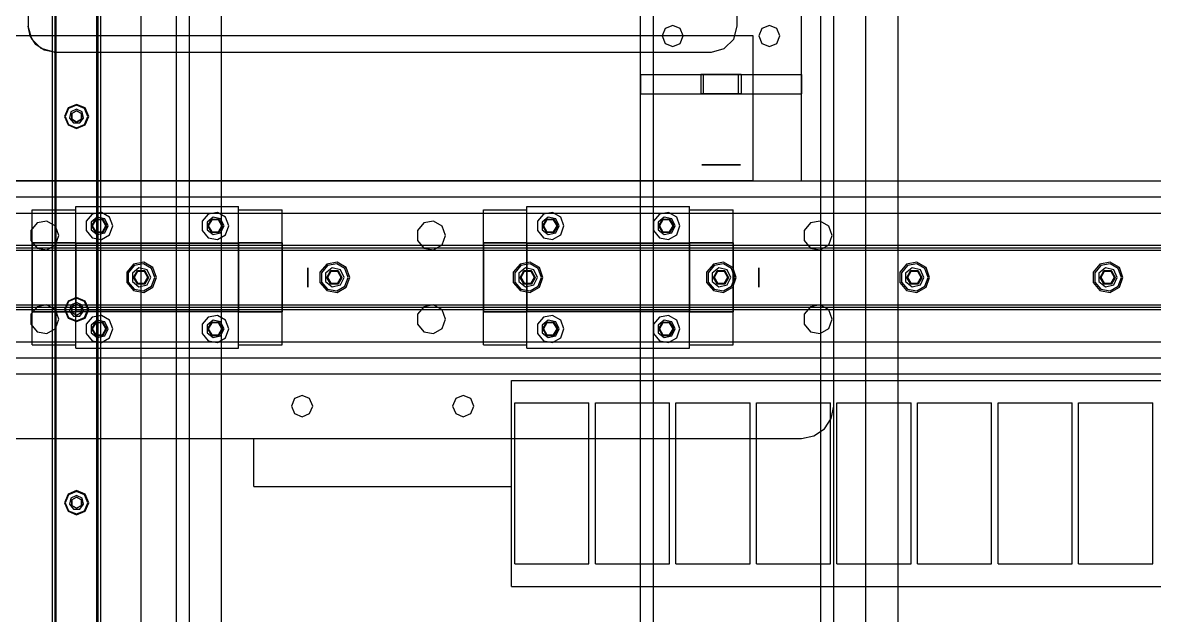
# Model space of a CAD drawing. Header units: millimetres. Extents: x -201 to 3037, y -406 to 3230.
# Drawn here: x 178.2 to 529.5, y 2345 to 2529.2 of the extents above; entities that cross this region are included whole.
import ezdxf

# ---------------------------------------------------------------- set-up
doc = ezdxf.new("R2010")
doc.units = ezdxf.units.MM
doc.layers.add('HIDDEN', color=8, linetype='Continuous')
doc.layers.add('VISIBLE', color=7, linetype='Continuous')

msp = doc.modelspace()

# ---------------------------------------------------------------- linework, layer by layer
at = {"layer": 'HIDDEN'}
for points in [[(226, 2060), (226, 2890)], [(226, 2060), (226, 2890)], [(230, 2060), (230, 2890)], [(230, 2060), (230, 2890)], [(370, 2060), (370, 2890)], [(370, 2060), (370, 2890)], [(374, 2060), (374, 2890)], [(374, 2060), (374, 2890)], [(426, 2060), (426, 2890)], [(426, 2060), (426, 2890)], [(430, 2060), (430, 2890)], [(430, 2060), (430, 2890)], [(430, 2410), (430, 2775)], [(230, 2520), (230, 2710)], [(230, 2110), (230, 2710)], [(450, 2110), (450, 2710)], [(240, 2520), (240, 2700)], [(240, 2120), (240, 2700)], [(440, 2120), (440, 2700)], [(180, 2672), (180, 2528)], [(180, 2672), (180, 2528)], [(400, 2528), (400, 2672)], [(400, 2528), (400, 2672)], [(187.5, 2180), (187.5, 2640)], [(187.5, 2180), (187.5, 2640)], [(187.5, 2180), (187.5, 2640)], [(187.5, 2520.02), (187.5, 2640)], [(188.3, 2520), (188.3, 2640)], [(188.7, 2180), (188.7, 2640)], [(201.3, 2180), (201.3, 2640)], [(201.7, 2520), (201.7, 2640)], [(202.5, 2180), (202.5, 2640)], [(202.5, 2180), (202.5, 2640)], [(202.5, 2520), (202.5, 2640)], [(202.5, 2180), (202.5, 2640)], [(215, 2520), (215, 2640)], [(215, 2180), (215, 2640)], [(370, 2525), (370, 2540)], [(370, 2480), (370, 2540)], [(420, 2480), (420, 2540)], [(420, 2480), (420, 2540)], [(188, 2520), (184, 2521.07), (181.07, 2524), (180, 2528)], [(180.58, 2525), (180, 2528)], [(383.3, 2525), (382.33, 2527.33), (380, 2528.3), (377.67, 2527.33), (376.7, 2525)], [(383.3, 2525), (382.33, 2527.33), (380, 2528.3), (377.67, 2527.33), (376.7, 2525), (377.67, 2522.67), (380, 2521.7), (382.33, 2522.67), (383.3, 2525)], [(392, 2520), (396, 2521.07), (398.93, 2524), (400, 2528)], [(392, 2520), (396, 2521.07), (398.93, 2524), (400, 2528)], [(413.3, 2525), (412.33, 2527.33), (410, 2528.3), (407.67, 2527.33), (406.7, 2525), (407.67, 2522.67), (410, 2521.7), (412.33, 2522.67), (413.3, 2525)], [(413.3, 2525), (412.33, 2527.33), (410, 2528.3), (407.67, 2527.33), (406.7, 2525), (407.67, 2522.67), (410, 2521.7), (412.33, 2522.67), (413.3, 2525)], [(405, 2525), (175, 2525)], [(405, 2480), (405, 2525)], [(188, 2520), (392, 2520)], [(370, 2520), (392, 2520)], [(370, 2513), (370, 2507)], [(370, 2513), (370, 2507)], [(370, 2513), (389.52, 2513)], [(370, 2513), (420, 2513)], [(388.75, 2513), (388.91, 2513), (389.37, 2513), (390.11, 2513), (391.1, 2513), (392.29, 2513), (393.61, 2513), (395, 2513), (396.39, 2513), (397.71, 2513), (398.9, 2513), (399.89, 2513), (400.63, 2513), (401.09, 2513), (401.25, 2513)], [(389.52, 2513), (389.41, 2513), (389.32, 2513), (389.23, 2513), (389.15, 2513), (389.07, 2513), (389, 2513), (388.94, 2513), (388.89, 2513), (388.85, 2513), (388.81, 2513), (388.79, 2513), (388.77, 2513), (388.75, 2513), (388.75, 2513)], [(401.25, 2513), (401.09, 2513), (400.63, 2513), (399.89, 2513), (398.9, 2513), (397.71, 2513), (396.39, 2513), (395, 2513), (393.61, 2513), (392.29, 2513), (391.1, 2513), (390.11, 2513), (389.37, 2513), (388.91, 2513), (388.75, 2513)], [(388.75, 2513), (388.91, 2513), (389.37, 2513), (390.11, 2513), (391.1, 2513), (392.29, 2513), (393.61, 2513), (395, 2513), (396.39, 2513), (397.71, 2513), (398.9, 2513), (399.89, 2513), (400.63, 2513), (401.09, 2513), (401.25, 2513)], [(401.25, 2513), (401.09, 2513), (400.63, 2513), (399.89, 2513), (398.9, 2513), (397.71, 2513), (396.39, 2513), (395, 2513), (393.61, 2513), (392.29, 2513), (391.1, 2513), (390.11, 2513), (389.37, 2513), (388.91, 2513), (388.75, 2513)], [(388.75, 2513), (388.91, 2513), (389.37, 2513), (390.11, 2513), (391.1, 2513), (392.29, 2513), (393.61, 2513), (395, 2513), (396.39, 2513), (397.71, 2513), (398.9, 2513), (399.89, 2513), (400.63, 2513), (401.09, 2513), (401.25, 2513)], [(388.75, 2513), (388.75, 2507)], [(388.75, 2513), (388.75, 2507)], [(388.75, 2513), (388.75, 2507)], [(388.75, 2513), (388.75, 2507)], [(388.75, 2513), (388.75, 2507)], [(388.75, 2513), (388.75, 2507)], [(389.52, 2507), (389.52, 2513)], [(400.48, 2513), (420, 2513)], [(401.25, 2513), (401.25, 2513), (401.23, 2513), (401.21, 2513), (401.19, 2513), (401.15, 2513), (401.11, 2513), (401.06, 2513), (401, 2513), (400.93, 2513), (400.85, 2513), (400.77, 2513), (400.68, 2513), (400.59, 2513), (400.48, 2513)], [(400.48, 2507), (400.48, 2513)], [(401.25, 2513), (401.25, 2507)], [(401.25, 2513), (401.25, 2507)], [(401.25, 2513), (401.25, 2507)], [(401.25, 2513), (401.25, 2507)], [(401.25, 2513), (401.25, 2507)], [(401.25, 2513), (401.25, 2507)], [(420, 2513), (420, 2507)], [(420, 2513), (420, 2507)], [(370, 2507), (389.52, 2507)], [(370, 2507), (420, 2507)], [(388.75, 2507), (388.91, 2507), (389.37, 2507), (390.11, 2507), (391.1, 2507), (392.29, 2507), (393.61, 2507), (395, 2507), (396.39, 2507), (397.71, 2507), (398.9, 2507), (399.89, 2507), (400.63, 2507), (401.09, 2507), (401.25, 2507)], [(389.52, 2507), (389.41, 2507), (389.32, 2507), (389.23, 2507), (389.15, 2507), (389.07, 2507), (389, 2507), (388.94, 2507), (388.89, 2507), (388.85, 2507), (388.81, 2507), (388.79, 2507), (388.77, 2507), (388.75, 2507), (388.75, 2507)], [(401.25, 2507), (401.09, 2507), (400.63, 2507), (399.89, 2507), (398.9, 2507), (397.71, 2507), (396.39, 2507), (395, 2507), (393.61, 2507), (392.29, 2507), (391.1, 2507), (390.11, 2507), (389.37, 2507), (388.91, 2507), (388.75, 2507)], [(388.75, 2507), (388.91, 2507), (389.37, 2507), (390.11, 2507), (391.1, 2507), (392.29, 2507), (393.61, 2507), (395, 2507), (396.39, 2507), (397.71, 2507), (398.9, 2507), (399.89, 2507), (400.63, 2507), (401.09, 2507), (401.25, 2507)], [(401.25, 2507), (401.09, 2507), (400.63, 2507), (399.89, 2507), (398.9, 2507), (397.71, 2507), (396.39, 2507), (395, 2507), (393.61, 2507), (392.29, 2507), (391.1, 2507), (390.11, 2507), (389.37, 2507), (388.91, 2507), (388.75, 2507)], [(388.75, 2507), (388.91, 2507), (389.37, 2507), (390.11, 2507), (391.1, 2507), (392.29, 2507), (393.61, 2507), (395, 2507), (396.39, 2507), (397.71, 2507), (398.9, 2507), (399.89, 2507), (400.63, 2507), (401.09, 2507), (401.25, 2507)], [(400.48, 2507), (420, 2507)], [(401.25, 2507), (401.25, 2507), (401.23, 2507), (401.21, 2507), (401.19, 2507), (401.15, 2507), (401.11, 2507), (401.06, 2507), (401, 2507), (400.93, 2507), (400.85, 2507), (400.77, 2507), (400.68, 2507), (400.59, 2507), (400.48, 2507)], [(195, 2503.75), (192.35, 2502.65), (191.25, 2500), (192.35, 2497.35), (195, 2496.25), (197.65, 2497.35), (198.75, 2500), (197.65, 2502.65), (195, 2503.75)], [(195, 2503.5), (192.53, 2502.47), (191.5, 2500), (192.53, 2497.53), (195, 2496.5), (197.47, 2497.53), (198.5, 2500), (197.47, 2502.47), (195, 2503.5)], [(195, 2502.25), (193.24, 2501.4), (192.81, 2499.5), (194.02, 2497.97), (195.98, 2497.97), (197.19, 2499.5), (196.76, 2501.4), (195, 2502.25)], [(195, 2502.25), (193.24, 2501.4), (192.81, 2499.5), (194.02, 2497.97), (195.98, 2497.97), (197.19, 2499.5), (196.76, 2501.4), (195, 2502.25)], [(195, 2501.73), (193.5, 2500.87)], [(196.5, 2500.87), (195, 2501.73)], [(193.5, 2500.87), (193.5, 2499.13)], [(193.5, 2499.13), (195, 2498.27)], [(195, 2498.27), (196.5, 2499.13)], [(196.5, 2499.13), (196.5, 2500.87)], [(401, 2485), (400.85, 2485), (400.41, 2485), (399.69, 2485), (398.74, 2485), (397.6, 2485), (396.34, 2485), (395, 2485), (393.66, 2485), (392.4, 2485), (391.26, 2485), (390.31, 2485), (389.59, 2485), (389.15, 2485), (389, 2485)], [(389, 2485), (389.04, 2485), (389.15, 2485), (389.34, 2485), (389.59, 2485), (389.92, 2485), (390.31, 2485), (390.76, 2485), (391.26, 2485), (391.81, 2485), (392.4, 2485), (393.02, 2485), (393.66, 2485), (394.33, 2485), (395, 2485)], [(401, 2485), (400.85, 2485), (400.41, 2485), (399.69, 2485), (398.74, 2485), (397.6, 2485), (396.34, 2485), (395, 2485), (393.66, 2485), (392.4, 2485), (391.26, 2485), (390.31, 2485), (389.59, 2485), (389.15, 2485), (389, 2485)], [(389, 2485), (389.04, 2485), (389.15, 2485), (389.34, 2485), (389.59, 2485), (389.92, 2485), (390.31, 2485), (390.76, 2485), (391.26, 2485), (391.81, 2485), (392.4, 2485), (393.02, 2485), (393.66, 2485), (394.33, 2485), (395, 2485)], [(401, 2485), (400.85, 2485), (400.41, 2485), (399.69, 2485), (398.74, 2485), (397.6, 2485), (396.34, 2485), (395, 2485), (393.66, 2485), (392.4, 2485), (391.26, 2485), (390.31, 2485), (389.59, 2485), (389.15, 2485), (389, 2485)], [(389, 2485), (389.04, 2485), (389.15, 2485), (389.34, 2485), (389.59, 2485), (389.92, 2485), (390.31, 2485), (390.76, 2485), (391.26, 2485), (391.81, 2485), (392.4, 2485), (393.02, 2485), (393.66, 2485), (394.33, 2485), (395, 2485)], [(395, 2485), (395.67, 2485), (396.34, 2485), (396.98, 2485), (397.6, 2485), (398.19, 2485), (398.74, 2485), (399.24, 2485), (399.69, 2485), (400.08, 2485), (400.41, 2485), (400.66, 2485), (400.85, 2485), (400.96, 2485), (401, 2485)], [(395, 2485), (395.67, 2485), (396.34, 2485), (396.98, 2485), (397.6, 2485), (398.19, 2485), (398.74, 2485), (399.24, 2485), (399.69, 2485), (400.08, 2485), (400.41, 2485), (400.66, 2485), (400.85, 2485), (400.96, 2485), (401, 2485)], [(395, 2485), (395.67, 2485), (396.34, 2485), (396.98, 2485), (397.6, 2485), (398.19, 2485), (398.74, 2485), (399.24, 2485), (399.69, 2485), (400.08, 2485), (400.41, 2485), (400.66, 2485), (400.85, 2485), (400.96, 2485), (401, 2485)], [(10, 2480), (1230, 2480)], [(405, 2480), (175, 2480)], [(187.5, 2400), (187.5, 2480)], [(188.3, 2400), (188.3, 2480)], [(201.7, 2400), (201.7, 2480)], [(202.5, 2400), (202.5, 2480)], [(215, 2400), (215, 2480)], [(230, 2400), (230, 2480)], [(240, 2400), (240, 2480)], [(370, 2480), (430, 2480)], [(370, 2480), (420, 2480)], [(405, 2480), (420, 2480)], [(440, 2420), (440, 2480)], [(450, 2420), (450, 2480)], [(10, 2475), (1230, 2475)], [(10, 2475), (1230, 2475)], [(135, 2470), (1195, 2470)], [(150, 2470), (430, 2470)], [(181.25, 2429), (181.25, 2471)], [(181.25, 2460.7), (181.25, 2471)], [(181.25, 2471), (194.75, 2471)], [(181.25, 2471), (194.75, 2471)], [(194.75, 2428), (194.75, 2472)], [(194.75, 2460.6), (194.75, 2472)], [(194.75, 2472), (245.25, 2472)], [(194.75, 2472), (245.25, 2472)], [(194.75, 2429), (194.75, 2471)], [(194.75, 2460.7), (194.75, 2471)], [(206.25, 2466), (205.26, 2468.73), (202.74, 2470.19), (199.88, 2469.68), (198.01, 2467.45), (198.01, 2464.55), (199.88, 2462.32), (202.74, 2461.81), (205.26, 2463.27), (206.25, 2466)], [(242.25, 2466), (241.26, 2468.73), (238.74, 2470.19), (235.88, 2469.68), (234.01, 2467.45), (234.01, 2464.55), (235.88, 2462.32), (238.74, 2461.81), (241.26, 2463.27), (242.25, 2466)], [(245.25, 2428), (245.25, 2472)], [(245.25, 2460.6), (245.25, 2472)], [(245.25, 2429), (245.25, 2471)], [(245.25, 2460.7), (245.25, 2471)], [(245.25, 2471), (258.75, 2471)], [(245.25, 2471), (258.75, 2471)], [(258.75, 2429), (258.75, 2471)], [(258.75, 2460.7), (258.75, 2471)], [(321.25, 2429), (321.25, 2471)], [(321.25, 2460.7), (321.25, 2471)], [(321.25, 2471), (334.75, 2471)], [(321.25, 2471), (334.75, 2471)], [(334.75, 2428), (334.75, 2472)], [(334.75, 2460.6), (334.75, 2472)], [(334.75, 2472), (385.25, 2472)], [(334.75, 2472), (385.25, 2472)], [(334.75, 2429), (334.75, 2471)], [(334.75, 2460.7), (334.75, 2471)], [(346.25, 2466), (345.26, 2468.73), (342.74, 2470.19), (339.88, 2469.68), (338.01, 2467.45), (338.01, 2464.55), (339.88, 2462.32), (342.74, 2461.81), (345.26, 2463.27), (346.25, 2466)], [(382.25, 2466), (381.26, 2468.73), (378.74, 2470.19), (375.88, 2469.68), (374.01, 2467.45), (374.01, 2464.55), (375.88, 2462.32), (378.74, 2461.81), (381.26, 2463.27), (382.25, 2466)], [(385.25, 2428), (385.25, 2472)], [(385.25, 2460.6), (385.25, 2472)], [(385.25, 2429), (385.25, 2471)], [(385.25, 2460.7), (385.25, 2471)], [(385.25, 2471), (398.75, 2471)], [(385.25, 2471), (398.75, 2471)], [(398.75, 2429), (398.75, 2471)], [(398.75, 2460.7), (398.75, 2471)], [(189.5, 2463), (188.45, 2465.89), (185.78, 2467.43), (182.75, 2466.9), (180.77, 2464.54), (180.77, 2461.46), (182.75, 2459.1), (185.78, 2458.57), (188.45, 2460.11), (189.5, 2463)], [(189.5, 2463), (188.45, 2465.89), (185.78, 2467.43), (182.75, 2466.9), (180.77, 2464.54), (180.77, 2461.46), (182.75, 2459.1), (185.78, 2458.57), (188.45, 2460.11), (189.5, 2463)], [(204.75, 2466), (203.71, 2468.15), (201.39, 2468.68), (199.52, 2467.19), (199.52, 2464.81), (201.39, 2463.32), (203.71, 2463.85), (204.75, 2466)], [(204.75, 2466), (203.71, 2468.15), (201.39, 2468.68), (199.52, 2467.19), (199.52, 2464.81), (201.39, 2463.32), (203.71, 2463.85), (204.75, 2466)], [(200.85, 2468), (199.69, 2466)], [(199.69, 2466), (200.85, 2464)], [(204.12, 2466), (203.06, 2467.84), (200.94, 2467.84), (199.88, 2466), (200.94, 2464.16), (203.06, 2464.16), (204.12, 2466)], [(204.12, 2466), (203.06, 2467.84), (200.94, 2467.84), (199.88, 2466), (200.94, 2464.16), (203.06, 2464.16), (204.12, 2466)], [(203.15, 2468), (200.85, 2468)], [(204.31, 2466), (203.15, 2468)], [(203.15, 2464), (204.31, 2466)], [(240.75, 2466), (239.71, 2468.15), (237.39, 2468.68), (235.52, 2467.19), (235.52, 2464.81), (237.39, 2463.32), (239.71, 2463.85), (240.75, 2466)], [(240.75, 2466), (239.71, 2468.15), (237.39, 2468.68), (235.52, 2467.19), (235.52, 2464.81), (237.39, 2463.32), (239.71, 2463.85), (240.75, 2466)], [(236.85, 2468), (235.69, 2466)], [(235.69, 2466), (236.85, 2464)], [(240.12, 2466), (239.06, 2467.84), (236.94, 2467.84), (235.88, 2466), (236.94, 2464.16), (239.06, 2464.16), (240.12, 2466)], [(240.12, 2466), (239.06, 2467.84), (236.94, 2467.84), (235.88, 2466), (236.94, 2464.16), (239.06, 2464.16), (240.12, 2466)], [(239.15, 2468), (236.85, 2468)], [(240.31, 2466), (239.15, 2468)], [(239.15, 2464), (240.31, 2466)], [(309.5, 2463), (308.45, 2465.89), (305.78, 2467.43), (302.75, 2466.9), (300.77, 2464.54), (300.77, 2461.46), (302.75, 2459.1), (305.78, 2458.57), (308.45, 2460.11), (309.5, 2463)], [(309.5, 2463), (308.45, 2465.89), (305.78, 2467.43), (302.75, 2466.9), (300.77, 2464.54), (300.77, 2461.46), (302.75, 2459.1), (305.78, 2458.57), (308.45, 2460.11), (309.5, 2463)], [(344.75, 2466), (343.71, 2468.15), (341.39, 2468.68), (339.52, 2467.19), (339.52, 2464.81), (341.39, 2463.32), (343.71, 2463.85), (344.75, 2466)], [(344.75, 2466), (343.71, 2468.15), (341.39, 2468.68), (339.52, 2467.19), (339.52, 2464.81), (341.39, 2463.32), (343.71, 2463.85), (344.75, 2466)], [(340.85, 2468), (339.69, 2466)], [(339.69, 2466), (340.85, 2464)], [(344.12, 2466), (343.06, 2467.84), (340.94, 2467.84), (339.88, 2466), (340.94, 2464.16), (343.06, 2464.16), (344.12, 2466)], [(344.12, 2466), (343.06, 2467.84), (340.94, 2467.84), (339.88, 2466), (340.94, 2464.16), (343.06, 2464.16), (344.12, 2466)], [(343.15, 2468), (340.85, 2468)], [(344.31, 2466), (343.15, 2468)], [(343.15, 2464), (344.31, 2466)], [(380.75, 2466), (379.71, 2468.15), (377.39, 2468.68), (375.52, 2467.19), (375.52, 2464.81), (377.39, 2463.32), (379.71, 2463.85), (380.75, 2466)], [(380.75, 2466), (379.71, 2468.15), (377.39, 2468.68), (375.52, 2467.19), (375.52, 2464.81), (377.39, 2463.32), (379.71, 2463.85), (380.75, 2466)], [(376.85, 2468), (375.69, 2466)], [(375.69, 2466), (376.85, 2464)], [(380.12, 2466), (379.06, 2467.84), (376.94, 2467.84), (375.88, 2466), (376.94, 2464.16), (379.06, 2464.16), (380.12, 2466)], [(380.12, 2466), (379.06, 2467.84), (376.94, 2467.84), (375.88, 2466), (376.94, 2464.16), (379.06, 2464.16), (380.12, 2466)], [(379.15, 2468), (376.85, 2468)], [(380.31, 2466), (379.15, 2468)], [(379.15, 2464), (380.31, 2466)], [(429.5, 2463), (428.45, 2465.89), (425.78, 2467.43), (422.75, 2466.9), (420.77, 2464.54), (420.77, 2461.46), (422.75, 2459.1), (425.78, 2458.57), (428.45, 2460.11), (429.5, 2463)], [(429.5, 2463), (428.45, 2465.89), (425.78, 2467.43), (422.75, 2466.9), (420.77, 2464.54), (420.77, 2461.46), (422.75, 2459.1), (425.78, 2458.57), (428.45, 2460.11), (429.5, 2463)], [(200.85, 2464), (203.15, 2464)], [(236.85, 2464), (239.15, 2464)], [(340.85, 2464), (343.15, 2464)], [(376.85, 2464), (379.15, 2464)], [(135, 2460), (1195, 2460)], [(135, 2460), (1195, 2460)], [(135, 2460), (1195, 2460)], [(150, 2460), (430, 2460)], [(150, 2459.2), (430, 2459.2)], [(181.25, 2460.7), (181.25, 2439.3)], [(194.75, 2460.7), (181.25, 2460.7)], [(181.25, 2460.7), (194.75, 2460.7)], [(194.75, 2460.7), (194.75, 2439.3)], [(194.75, 2460.6), (194.75, 2439.4)], [(245.25, 2460.6), (194.75, 2460.6)], [(194.75, 2460.6), (245.25, 2460.6)], [(245.25, 2460.7), (245.25, 2439.3)], [(258.75, 2460.7), (245.25, 2460.7)], [(245.25, 2460.7), (258.75, 2460.7)], [(245.25, 2460.6), (245.25, 2439.4)], [(258.75, 2460.7), (258.75, 2439.3)], [(321.25, 2460.7), (321.25, 2439.3)], [(334.75, 2460.7), (321.25, 2460.7)], [(321.25, 2460.7), (334.75, 2460.7)], [(334.75, 2460.7), (334.75, 2439.3)], [(334.75, 2460.6), (334.75, 2439.4)], [(385.25, 2460.6), (334.75, 2460.6)], [(334.75, 2460.6), (385.25, 2460.6)], [(385.25, 2460.7), (385.25, 2439.3)], [(398.75, 2460.7), (385.25, 2460.7)], [(385.25, 2460.7), (398.75, 2460.7)], [(385.25, 2460.6), (385.25, 2439.4)], [(398.75, 2460.7), (398.75, 2439.3)], [(135, 2458.5), (1195, 2458.5)], [(219.75, 2450), (218.64, 2453.05), (215.82, 2454.68), (212.62, 2454.11), (210.54, 2451.62), (210.54, 2448.38), (212.62, 2445.89), (215.82, 2445.32), (218.64, 2446.95), (219.75, 2450)], [(219.75, 2450), (218.64, 2453.05), (215.82, 2454.68), (212.62, 2454.11), (210.54, 2451.62), (210.54, 2448.38), (212.62, 2445.89), (215.82, 2445.32), (218.64, 2446.95), (219.75, 2450)], [(219.25, 2450), (218.26, 2452.73), (215.74, 2454.19), (212.88, 2453.68), (211.01, 2451.45), (211.01, 2448.55), (212.88, 2446.32), (215.74, 2445.81), (218.26, 2447.27), (219.25, 2450)], [(219.25, 2450), (218.26, 2452.73), (215.74, 2454.19), (212.88, 2453.68), (211.01, 2451.45), (211.01, 2448.55), (212.88, 2446.32), (215.74, 2445.81), (218.26, 2447.27), (219.25, 2450)], [(218, 2450), (216.87, 2452.35), (214.33, 2452.92), (212.3, 2451.3), (212.3, 2448.7), (214.33, 2447.08), (216.87, 2447.65), (218, 2450)], [(218, 2450), (216.87, 2452.35), (214.33, 2452.92), (212.3, 2451.3), (212.3, 2448.7), (214.33, 2447.08), (216.87, 2447.65), (218, 2450)], [(212.69, 2450), (213.85, 2452)], [(213.85, 2452), (212.69, 2450)], [(217.1, 2450), (216.05, 2451.82), (213.95, 2451.82), (212.9, 2450), (213.95, 2448.18), (216.05, 2448.18), (217.1, 2450)], [(217.1, 2450), (216.05, 2451.82), (213.95, 2451.82), (212.9, 2450), (213.95, 2448.18), (216.05, 2448.18), (217.1, 2450)], [(213.85, 2452), (216.15, 2452)], [(216.15, 2452), (213.85, 2452)], [(216.15, 2452), (217.31, 2450)], [(217.31, 2450), (216.15, 2452)], [(258.75, 2450), (258.75, 2450.34), (258.75, 2450.67), (258.75, 2450.99), (258.75, 2451.3), (258.75, 2451.6), (258.75, 2451.87), (258.75, 2452.12), (258.75, 2452.35), (258.75, 2452.54), (258.75, 2452.7), (258.75, 2452.83), (258.75, 2452.92), (258.75, 2452.98), (258.75, 2453)], [(258.75, 2453), (258.75, 2452.92), (258.75, 2452.7), (258.75, 2452.35), (258.75, 2451.87), (258.75, 2451.3), (258.75, 2450.67), (258.75, 2450), (258.75, 2449.33), (258.75, 2448.7), (258.75, 2448.13), (258.75, 2447.65), (258.75, 2447.3), (258.75, 2447.08), (258.75, 2447)], [(266.75, 2450), (266.75, 2450.34), (266.75, 2450.67), (266.75, 2450.99), (266.75, 2451.3), (266.75, 2451.6), (266.75, 2451.87), (266.75, 2452.12), (266.75, 2452.35), (266.75, 2452.54), (266.75, 2452.7), (266.75, 2452.83), (266.75, 2452.92), (266.75, 2452.98), (266.75, 2453)], [(266.75, 2453), (266.75, 2452.92), (266.75, 2452.7), (266.75, 2452.35), (266.75, 2451.87), (266.75, 2451.3), (266.75, 2450.67), (266.75, 2450), (266.75, 2449.33), (266.75, 2448.7), (266.75, 2448.13), (266.75, 2447.65), (266.75, 2447.3), (266.75, 2447.08), (266.75, 2447)], [(279.75, 2450), (278.64, 2453.05), (275.82, 2454.68), (272.62, 2454.11), (270.54, 2451.62), (270.54, 2448.38), (272.62, 2445.89), (275.82, 2445.32), (278.64, 2446.95), (279.75, 2450)], [(279.75, 2450), (278.64, 2453.05), (275.82, 2454.68), (272.62, 2454.11), (270.54, 2451.62), (270.54, 2448.38), (272.62, 2445.89), (275.82, 2445.32), (278.64, 2446.95), (279.75, 2450)], [(279.25, 2450), (278.26, 2452.73), (275.74, 2454.19), (272.88, 2453.68), (271.01, 2451.45), (271.01, 2448.55), (272.88, 2446.32), (275.74, 2445.81), (278.26, 2447.27), (279.25, 2450)], [(279.25, 2450), (278.26, 2452.73), (275.74, 2454.19), (272.88, 2453.68), (271.01, 2451.45), (271.01, 2448.55), (272.88, 2446.32), (275.74, 2445.81), (278.26, 2447.27), (279.25, 2450)], [(278, 2450), (276.87, 2452.35), (274.33, 2452.92), (272.3, 2451.3), (272.3, 2448.7), (274.33, 2447.08), (276.87, 2447.65), (278, 2450)], [(278, 2450), (276.87, 2452.35), (274.33, 2452.92), (272.3, 2451.3), (272.3, 2448.7), (274.33, 2447.08), (276.87, 2447.65), (278, 2450)], [(272.69, 2450), (273.85, 2452)], [(273.85, 2452), (272.69, 2450)], [(277.1, 2450), (276.05, 2451.82), (273.95, 2451.82), (272.9, 2450), (273.95, 2448.18), (276.05, 2448.18), (277.1, 2450)], [(277.1, 2450), (276.05, 2451.82), (273.95, 2451.82), (272.9, 2450), (273.95, 2448.18), (276.05, 2448.18), (277.1, 2450)], [(273.85, 2452), (276.15, 2452)], [(276.15, 2452), (273.85, 2452)], [(276.15, 2452), (277.31, 2450)], [(277.31, 2450), (276.15, 2452)], [(339.75, 2450), (338.64, 2453.05), (335.82, 2454.68), (332.62, 2454.11), (330.54, 2451.62), (330.54, 2448.38), (332.62, 2445.89), (335.82, 2445.32), (338.64, 2446.95), (339.75, 2450)], [(339.75, 2450), (338.64, 2453.05), (335.82, 2454.68), (332.62, 2454.11), (330.54, 2451.62), (330.54, 2448.38), (332.62, 2445.89), (335.82, 2445.32), (338.64, 2446.95), (339.75, 2450)], [(339.25, 2450), (338.26, 2452.73), (335.74, 2454.19), (332.88, 2453.68), (331.01, 2451.45), (331.01, 2448.55), (332.88, 2446.32), (335.74, 2445.81), (338.26, 2447.27), (339.25, 2450)], [(339.25, 2450), (338.26, 2452.73), (335.74, 2454.19), (332.88, 2453.68), (331.01, 2451.45), (331.01, 2448.55), (332.88, 2446.32), (335.74, 2445.81), (338.26, 2447.27), (339.25, 2450)], [(338, 2450), (336.87, 2452.35), (334.33, 2452.92), (332.3, 2451.3), (332.3, 2448.7), (334.33, 2447.08), (336.87, 2447.65), (338, 2450)], [(338, 2450), (336.87, 2452.35), (334.33, 2452.92), (332.3, 2451.3), (332.3, 2448.7), (334.33, 2447.08), (336.87, 2447.65), (338, 2450)], [(332.69, 2450), (333.85, 2452)], [(333.85, 2452), (332.69, 2450)], [(337.1, 2450), (336.05, 2451.82), (333.95, 2451.82), (332.9, 2450), (333.95, 2448.18), (336.05, 2448.18), (337.1, 2450)], [(337.1, 2450), (336.05, 2451.82), (333.95, 2451.82), (332.9, 2450), (333.95, 2448.18), (336.05, 2448.18), (337.1, 2450)], [(333.85, 2452), (336.15, 2452)], [(336.15, 2452), (333.85, 2452)], [(336.15, 2452), (337.31, 2450)], [(337.31, 2450), (336.15, 2452)], [(399.75, 2450), (398.64, 2453.05), (395.82, 2454.68), (392.62, 2454.11), (390.54, 2451.62), (390.54, 2448.38), (392.62, 2445.89), (395.82, 2445.32), (398.64, 2446.95), (399.75, 2450)], [(399.75, 2450), (398.64, 2453.05), (395.82, 2454.68), (392.62, 2454.11), (390.54, 2451.62), (390.54, 2448.38), (392.62, 2445.89), (395.82, 2445.32), (398.64, 2446.95), (399.75, 2450)], [(399.25, 2450), (398.26, 2452.73), (395.74, 2454.19), (392.88, 2453.68), (391.01, 2451.45), (391.01, 2448.55), (392.88, 2446.32), (395.74, 2445.81), (398.26, 2447.27), (399.25, 2450)], [(399.25, 2450), (398.26, 2452.73), (395.74, 2454.19), (392.88, 2453.68), (391.01, 2451.45), (391.01, 2448.55), (392.88, 2446.32), (395.74, 2445.81), (398.26, 2447.27), (399.25, 2450)], [(398, 2450), (396.87, 2452.35), (394.33, 2452.92), (392.3, 2451.3), (392.3, 2448.7), (394.33, 2447.08), (396.87, 2447.65), (398, 2450)], [(398, 2450), (396.87, 2452.35), (394.33, 2452.92), (392.3, 2451.3), (392.3, 2448.7), (394.33, 2447.08), (396.87, 2447.65), (398, 2450)], [(392.69, 2450), (393.85, 2452)], [(393.85, 2452), (392.69, 2450)], [(397.1, 2450), (396.05, 2451.82), (393.95, 2451.82), (392.9, 2450), (393.95, 2448.18), (396.05, 2448.18), (397.1, 2450)], [(397.1, 2450), (396.05, 2451.82), (393.95, 2451.82), (392.9, 2450), (393.95, 2448.18), (396.05, 2448.18), (397.1, 2450)], [(393.85, 2452), (396.15, 2452)], [(396.15, 2452), (393.85, 2452)], [(396.15, 2452), (397.31, 2450)], [(397.31, 2450), (396.15, 2452)], [(398.75, 2450), (398.75, 2450.34), (398.75, 2450.67), (398.75, 2450.99), (398.75, 2451.3), (398.75, 2451.6), (398.75, 2451.87), (398.75, 2452.12), (398.75, 2452.35), (398.75, 2452.54), (398.75, 2452.7), (398.75, 2452.83), (398.75, 2452.92), (398.75, 2452.98), (398.75, 2453)], [(398.75, 2453), (398.75, 2452.92), (398.75, 2452.7), (398.75, 2452.35), (398.75, 2451.87), (398.75, 2451.3), (398.75, 2450.67), (398.75, 2450), (398.75, 2449.33), (398.75, 2448.7), (398.75, 2448.13), (398.75, 2447.65), (398.75, 2447.3), (398.75, 2447.08), (398.75, 2447)], [(406.75, 2450), (406.75, 2450.34), (406.75, 2450.67), (406.75, 2450.99), (406.75, 2451.3), (406.75, 2451.6), (406.75, 2451.87), (406.75, 2452.12), (406.75, 2452.35), (406.75, 2452.54), (406.75, 2452.7), (406.75, 2452.83), (406.75, 2452.92), (406.75, 2452.98), (406.75, 2453)], [(406.75, 2453), (406.75, 2452.92), (406.75, 2452.7), (406.75, 2452.35), (406.75, 2451.87), (406.75, 2451.3), (406.75, 2450.67), (406.75, 2450), (406.75, 2449.33), (406.75, 2448.7), (406.75, 2448.13), (406.75, 2447.65), (406.75, 2447.3), (406.75, 2447.08), (406.75, 2447)], [(459.75, 2450), (458.64, 2453.05), (455.82, 2454.68), (452.62, 2454.11), (450.54, 2451.62), (450.54, 2448.38), (452.62, 2445.89), (455.82, 2445.32), (458.64, 2446.95), (459.75, 2450)], [(459.25, 2450), (458.26, 2452.73), (455.74, 2454.19), (452.88, 2453.68), (451.01, 2451.45), (451.01, 2448.55), (452.88, 2446.32), (455.74, 2445.81), (458.26, 2447.27), (459.25, 2450)], [(458, 2450), (456.87, 2452.35), (454.33, 2452.92), (452.3, 2451.3), (452.3, 2448.7), (454.33, 2447.08), (456.87, 2447.65), (458, 2450)], [(458, 2450), (456.87, 2452.35), (454.33, 2452.92), (452.3, 2451.3), (452.3, 2448.7), (454.33, 2447.08), (456.87, 2447.65), (458, 2450)], [(453.85, 2452), (452.69, 2450)], [(457.1, 2450), (456.05, 2451.82), (453.95, 2451.82), (452.9, 2450), (453.95, 2448.18), (456.05, 2448.18), (457.1, 2450)], [(457.1, 2450), (456.05, 2451.82), (453.95, 2451.82), (452.9, 2450), (453.95, 2448.18), (456.05, 2448.18), (457.1, 2450)], [(456.15, 2452), (453.85, 2452)], [(457.31, 2450), (456.15, 2452)], [(519.75, 2450), (518.64, 2453.05), (515.82, 2454.68), (512.62, 2454.11), (510.54, 2451.62), (510.54, 2448.38), (512.62, 2445.89), (515.82, 2445.32), (518.64, 2446.95), (519.75, 2450)], [(519.25, 2450), (518.26, 2452.73), (515.74, 2454.19), (512.88, 2453.68), (511.01, 2451.45), (511.01, 2448.55), (512.88, 2446.32), (515.74, 2445.81), (518.26, 2447.27), (519.25, 2450)], [(518, 2450), (516.87, 2452.35), (514.33, 2452.92), (512.3, 2451.3), (512.3, 2448.7), (514.33, 2447.08), (516.87, 2447.65), (518, 2450)], [(518, 2450), (516.87, 2452.35), (514.33, 2452.92), (512.3, 2451.3), (512.3, 2448.7), (514.33, 2447.08), (516.87, 2447.65), (518, 2450)], [(513.85, 2452), (512.69, 2450)], [(517.1, 2450), (516.05, 2451.82), (513.95, 2451.82), (512.9, 2450), (513.95, 2448.18), (516.05, 2448.18), (517.1, 2450)], [(517.1, 2450), (516.05, 2451.82), (513.95, 2451.82), (512.9, 2450), (513.95, 2448.18), (516.05, 2448.18), (517.1, 2450)], [(516.15, 2452), (513.85, 2452)], [(517.31, 2450), (516.15, 2452)], [(213.85, 2448), (212.69, 2450)], [(212.69, 2450), (213.85, 2448)], [(217.31, 2450), (216.15, 2448)], [(216.15, 2448), (217.31, 2450)], [(258.75, 2447), (258.75, 2447.02), (258.75, 2447.08), (258.75, 2447.17), (258.75, 2447.3), (258.75, 2447.46), (258.75, 2447.65), (258.75, 2447.88), (258.75, 2448.13), (258.75, 2448.4), (258.75, 2448.7), (258.75, 2449.01), (258.75, 2449.33), (258.75, 2449.66), (258.75, 2450)], [(266.75, 2447), (266.75, 2447.02), (266.75, 2447.08), (266.75, 2447.17), (266.75, 2447.3), (266.75, 2447.46), (266.75, 2447.65), (266.75, 2447.88), (266.75, 2448.13), (266.75, 2448.4), (266.75, 2448.7), (266.75, 2449.01), (266.75, 2449.33), (266.75, 2449.66), (266.75, 2450)], [(273.85, 2448), (272.69, 2450)], [(272.69, 2450), (273.85, 2448)], [(277.31, 2450), (276.15, 2448)], [(276.15, 2448), (277.31, 2450)], [(333.85, 2448), (332.69, 2450)], [(332.69, 2450), (333.85, 2448)], [(337.31, 2450), (336.15, 2448)], [(336.15, 2448), (337.31, 2450)], [(393.85, 2448), (392.69, 2450)], [(392.69, 2450), (393.85, 2448)], [(397.31, 2450), (396.15, 2448)], [(396.15, 2448), (397.31, 2450)], [(398.75, 2447), (398.75, 2447.02), (398.75, 2447.08), (398.75, 2447.17), (398.75, 2447.3), (398.75, 2447.46), (398.75, 2447.65), (398.75, 2447.88), (398.75, 2448.13), (398.75, 2448.4), (398.75, 2448.7), (398.75, 2449.01), (398.75, 2449.33), (398.75, 2449.66), (398.75, 2450)], [(406.75, 2447), (406.75, 2447.02), (406.75, 2447.08), (406.75, 2447.17), (406.75, 2447.3), (406.75, 2447.46), (406.75, 2447.65), (406.75, 2447.88), (406.75, 2448.13), (406.75, 2448.4), (406.75, 2448.7), (406.75, 2449.01), (406.75, 2449.33), (406.75, 2449.66), (406.75, 2450)], [(452.69, 2450), (453.85, 2448)], [(456.15, 2448), (457.31, 2450)], [(512.69, 2450), (513.85, 2448)], [(516.15, 2448), (517.31, 2450)], [(216.15, 2448), (213.85, 2448)], [(213.85, 2448), (216.15, 2448)], [(276.15, 2448), (273.85, 2448)], [(273.85, 2448), (276.15, 2448)], [(336.15, 2448), (333.85, 2448)], [(333.85, 2448), (336.15, 2448)], [(396.15, 2448), (393.85, 2448)], [(393.85, 2448), (396.15, 2448)], [(453.85, 2448), (456.15, 2448)], [(513.85, 2448), (516.15, 2448)], [(135, 2441.5), (1195, 2441.5)], [(189.5, 2437), (188.45, 2439.89), (185.78, 2441.43), (182.75, 2440.9), (180.77, 2438.54), (180.77, 2435.46), (182.75, 2433.1), (185.78, 2432.57), (188.45, 2434.11), (189.5, 2437)], [(189.5, 2437), (188.45, 2439.89), (185.78, 2441.43), (182.75, 2440.9), (180.77, 2438.54), (180.77, 2435.46), (182.75, 2433.1), (185.78, 2432.57), (188.45, 2434.11), (189.5, 2437)], [(195, 2443.75), (192.35, 2442.65), (191.25, 2440), (192.35, 2437.35), (195, 2436.25), (197.65, 2437.35), (198.75, 2440), (197.65, 2442.65), (195, 2443.75)], [(195, 2443.75), (192.35, 2442.65), (191.25, 2440), (192.35, 2437.35), (195, 2436.25), (197.65, 2437.35), (198.75, 2440), (197.65, 2442.65), (195, 2443.75)], [(195, 2443.5), (192.53, 2442.47), (191.5, 2440), (192.53, 2437.53), (195, 2436.5), (197.47, 2437.53), (198.5, 2440), (197.47, 2442.47), (195, 2443.5)], [(195, 2443.5), (192.53, 2442.47), (191.5, 2440), (192.53, 2437.53), (195, 2436.5), (197.47, 2437.53), (198.5, 2440), (197.47, 2442.47), (195, 2443.5)], [(195, 2442.25), (193.24, 2441.4), (192.81, 2439.5), (194.02, 2437.97), (195.98, 2437.97), (197.19, 2439.5), (196.76, 2441.4), (195, 2442.25)], [(195, 2442.25), (193.24, 2441.4), (192.81, 2439.5), (194.02, 2437.97), (195.98, 2437.97), (197.19, 2439.5), (196.76, 2441.4), (195, 2442.25)], [(193.5, 2440.87), (195, 2441.73)], [(195, 2441.73), (193.5, 2440.87)], [(195, 2441.73), (196.5, 2440.87)], [(196.5, 2440.87), (195, 2441.73)], [(309.5, 2437), (308.45, 2439.89), (305.78, 2441.43), (302.75, 2440.9), (300.77, 2438.54), (300.77, 2435.46), (302.75, 2433.1), (305.78, 2432.57), (308.45, 2434.11), (309.5, 2437)], [(309.5, 2437), (308.45, 2439.89), (305.78, 2441.43), (302.75, 2440.9), (300.77, 2438.54), (300.77, 2435.46), (302.75, 2433.1), (305.78, 2432.57), (308.45, 2434.11), (309.5, 2437)], [(429.5, 2437), (428.45, 2439.89), (425.78, 2441.43), (422.75, 2440.9), (420.77, 2438.54), (420.77, 2435.46), (422.75, 2433.1), (425.78, 2432.57), (428.45, 2434.11), (429.5, 2437)], [(429.5, 2437), (428.45, 2439.89), (425.78, 2441.43), (422.75, 2440.9), (420.77, 2438.54), (420.77, 2435.46), (422.75, 2433.1), (425.78, 2432.57), (428.45, 2434.11), (429.5, 2437)], [(135, 2440), (1195, 2440)], [(135, 2440), (1195, 2440)], [(135, 2440), (1195, 2440)], [(150, 2440.8), (430, 2440.8)], [(150, 2440), (430, 2440)], [(181.25, 2429), (181.25, 2439.3)], [(181.25, 2439.3), (194.75, 2439.3)], [(194.75, 2439.3), (181.25, 2439.3)], [(193.5, 2439.13), (193.5, 2440.87)], [(193.5, 2440.87), (193.5, 2439.13)], [(195, 2438.27), (193.5, 2439.13)], [(193.5, 2439.13), (195, 2438.27)], [(194.75, 2428), (194.75, 2439.4)], [(194.75, 2439.4), (245.25, 2439.4)], [(245.25, 2439.4), (194.75, 2439.4)], [(194.75, 2429), (194.75, 2439.3)], [(196.5, 2439.13), (195, 2438.27)], [(195, 2438.27), (196.5, 2439.13)], [(196.5, 2440.87), (196.5, 2439.13)], [(196.5, 2439.13), (196.5, 2440.87)], [(206.25, 2434), (205.26, 2436.73), (202.74, 2438.19), (199.88, 2437.68), (198.01, 2435.45), (198.01, 2432.55), (199.88, 2430.32), (202.74, 2429.81), (205.26, 2431.27), (206.25, 2434)], [(242.25, 2434), (241.26, 2436.73), (238.74, 2438.19), (235.88, 2437.68), (234.01, 2435.45), (234.01, 2432.55), (235.88, 2430.32), (238.74, 2429.81), (241.26, 2431.27), (242.25, 2434)], [(245.25, 2428), (245.25, 2439.4)], [(245.25, 2429), (245.25, 2439.3)], [(245.25, 2439.3), (258.75, 2439.3)], [(258.75, 2439.3), (245.25, 2439.3)], [(258.75, 2429), (258.75, 2439.3)], [(321.25, 2429), (321.25, 2439.3)], [(321.25, 2439.3), (334.75, 2439.3)], [(334.75, 2439.3), (321.25, 2439.3)], [(334.75, 2428), (334.75, 2439.4)], [(334.75, 2439.4), (385.25, 2439.4)], [(385.25, 2439.4), (334.75, 2439.4)], [(334.75, 2429), (334.75, 2439.3)], [(346.25, 2434), (345.26, 2436.73), (342.74, 2438.19), (339.88, 2437.68), (338.01, 2435.45), (338.01, 2432.55), (339.88, 2430.32), (342.74, 2429.81), (345.26, 2431.27), (346.25, 2434)], [(382.25, 2434), (381.26, 2436.73), (378.74, 2438.19), (375.88, 2437.68), (374.01, 2435.45), (374.01, 2432.55), (375.88, 2430.32), (378.74, 2429.81), (381.26, 2431.27), (382.25, 2434)], [(385.25, 2428), (385.25, 2439.4)], [(385.25, 2429), (385.25, 2439.3)], [(385.25, 2439.3), (398.75, 2439.3)], [(398.75, 2439.3), (385.25, 2439.3)], [(398.75, 2429), (398.75, 2439.3)], [(204.75, 2434), (203.71, 2436.15), (201.39, 2436.68), (199.52, 2435.19), (199.52, 2432.81), (201.39, 2431.32), (203.71, 2431.85), (204.75, 2434)], [(204.75, 2434), (203.71, 2436.15), (201.39, 2436.68), (199.52, 2435.19), (199.52, 2432.81), (201.39, 2431.32), (203.71, 2431.85), (204.75, 2434)], [(200.85, 2436), (199.69, 2434)], [(204.12, 2434), (203.06, 2435.84), (200.94, 2435.84), (199.88, 2434), (200.94, 2432.16), (203.06, 2432.16), (204.12, 2434)], [(204.12, 2434), (203.06, 2435.84), (200.94, 2435.84), (199.88, 2434), (200.94, 2432.16), (203.06, 2432.16), (204.12, 2434)], [(203.15, 2436), (200.85, 2436)], [(204.31, 2434), (203.15, 2436)], [(240.75, 2434), (239.71, 2436.15), (237.39, 2436.68), (235.52, 2435.19), (235.52, 2432.81), (237.39, 2431.32), (239.71, 2431.85), (240.75, 2434)], [(240.75, 2434), (239.71, 2436.15), (237.39, 2436.68), (235.52, 2435.19), (235.52, 2432.81), (237.39, 2431.32), (239.71, 2431.85), (240.75, 2434)], [(236.85, 2436), (235.69, 2434)], [(240.12, 2434), (239.06, 2435.84), (236.94, 2435.84), (235.88, 2434), (236.94, 2432.16), (239.06, 2432.16), (240.12, 2434)], [(240.12, 2434), (239.06, 2435.84), (236.94, 2435.84), (235.88, 2434), (236.94, 2432.16), (239.06, 2432.16), (240.12, 2434)], [(239.15, 2436), (236.85, 2436)], [(240.31, 2434), (239.15, 2436)], [(344.75, 2434), (343.71, 2436.15), (341.39, 2436.68), (339.52, 2435.19), (339.52, 2432.81), (341.39, 2431.32), (343.71, 2431.85), (344.75, 2434)], [(344.75, 2434), (343.71, 2436.15), (341.39, 2436.68), (339.52, 2435.19), (339.52, 2432.81), (341.39, 2431.32), (343.71, 2431.85), (344.75, 2434)], [(340.85, 2436), (339.69, 2434)], [(344.12, 2434), (343.06, 2435.84), (340.94, 2435.84), (339.88, 2434), (340.94, 2432.16), (343.06, 2432.16), (344.12, 2434)], [(344.12, 2434), (343.06, 2435.84), (340.94, 2435.84), (339.88, 2434), (340.94, 2432.16), (343.06, 2432.16), (344.12, 2434)], [(343.15, 2436), (340.85, 2436)], [(344.31, 2434), (343.15, 2436)], [(380.75, 2434), (379.71, 2436.15), (377.39, 2436.68), (375.52, 2435.19), (375.52, 2432.81), (377.39, 2431.32), (379.71, 2431.85), (380.75, 2434)], [(380.75, 2434), (379.71, 2436.15), (377.39, 2436.68), (375.52, 2435.19), (375.52, 2432.81), (377.39, 2431.32), (379.71, 2431.85), (380.75, 2434)], [(376.85, 2436), (375.69, 2434)], [(380.12, 2434), (379.06, 2435.84), (376.94, 2435.84), (375.88, 2434), (376.94, 2432.16), (379.06, 2432.16), (380.12, 2434)], [(380.12, 2434), (379.06, 2435.84), (376.94, 2435.84), (375.88, 2434), (376.94, 2432.16), (379.06, 2432.16), (380.12, 2434)], [(379.15, 2436), (376.85, 2436)], [(380.31, 2434), (379.15, 2436)], [(199.69, 2434), (200.85, 2432)], [(200.85, 2432), (203.15, 2432)], [(203.15, 2432), (204.31, 2434)], [(235.69, 2434), (236.85, 2432)], [(236.85, 2432), (239.15, 2432)], [(239.15, 2432), (240.31, 2434)], [(339.69, 2434), (340.85, 2432)], [(340.85, 2432), (343.15, 2432)], [(343.15, 2432), (344.31, 2434)], [(375.69, 2434), (376.85, 2432)], [(376.85, 2432), (379.15, 2432)], [(379.15, 2432), (380.31, 2434)], [(135, 2430), (1195, 2430)], [(150, 2430), (430, 2430)], [(181.25, 2429), (194.75, 2429)], [(181.25, 2429), (194.75, 2429)], [(194.75, 2428), (245.25, 2428)], [(194.75, 2428), (245.25, 2428)], [(245.25, 2429), (258.75, 2429)], [(245.25, 2429), (258.75, 2429)], [(321.25, 2429), (334.75, 2429)], [(321.25, 2429), (334.75, 2429)], [(334.75, 2428), (385.25, 2428)], [(334.75, 2428), (385.25, 2428)], [(385.25, 2429), (398.75, 2429)], [(385.25, 2429), (398.75, 2429)], [(10, 2425), (1230, 2425)], [(10, 2425), (1230, 2425)], [(10, 2420), (1230, 2420)], [(150, 2420), (430, 2420)], [(330, 2385), (330, 2418)], [(330, 2354), (330, 2418)], [(330, 2418), (1210, 2418)], [(330, 2418), (430, 2418)], [(440, 2354), (440, 2418)], [(450, 2354), (450, 2418)], [(268.3, 2410), (267.33, 2412.33), (265, 2413.3), (262.67, 2412.33), (261.7, 2410), (262.67, 2407.67), (265, 2406.7), (267.33, 2407.67), (268.3, 2410)], [(318.3, 2410), (317.33, 2412.33), (315, 2413.3), (312.67, 2412.33), (311.7, 2410), (312.67, 2407.67), (315, 2406.7), (317.33, 2407.67), (318.3, 2410)], [(331, 2400), (331, 2411)], [(331, 2361), (331, 2411)], [(331, 2411), (354, 2411)], [(331, 2411), (354, 2411)], [(354, 2400), (354, 2411)], [(354, 2361), (354, 2411)], [(356, 2400), (356, 2411)], [(356, 2361), (356, 2411)], [(356, 2411), (379, 2411)], [(356, 2411), (379, 2411)], [(379, 2400), (379, 2411)], [(379, 2361), (379, 2411)], [(381, 2400), (381, 2411)], [(381, 2361), (381, 2411)], [(381, 2411), (404, 2411)], [(381, 2411), (404, 2411)], [(404, 2400), (404, 2411)], [(404, 2361), (404, 2411)], [(406, 2400), (406, 2411)], [(406, 2361), (406, 2411)], [(406, 2411), (429, 2411)], [(406, 2411), (429, 2411)], [(420, 2400), (423.83, 2400.76), (427.07, 2402.93), (429.24, 2406.17), (430, 2410)], [(429, 2405.64), (429, 2411)], [(429, 2361), (429, 2411)], [(431, 2361), (431, 2411)], [(431, 2411), (454, 2411)], [(454, 2361), (454, 2411)], [(456, 2361), (456, 2411)], [(456, 2411), (479, 2411)], [(479, 2361), (479, 2411)], [(481, 2361), (481, 2411)], [(481, 2411), (504, 2411)], [(504, 2361), (504, 2411)], [(506, 2361), (506, 2411)], [(506, 2411), (529, 2411)], [(529, 2361), (529, 2411)], [(160, 2400), (420, 2400)], [(250, 2385), (250, 2400)], [(250, 2400), (330, 2400)], [(330, 2385), (330, 2400)], [(250, 2385), (330, 2385)], [(195, 2383.75), (192.35, 2382.65), (191.25, 2380), (192.35, 2377.35), (195, 2376.25), (197.65, 2377.35), (198.75, 2380), (197.65, 2382.65), (195, 2383.75)], [(195, 2383.5), (192.53, 2382.47), (191.5, 2380), (192.53, 2377.53), (195, 2376.5), (197.47, 2377.53), (198.5, 2380), (197.47, 2382.47), (195, 2383.5)], [(195, 2382.25), (193.24, 2381.4), (192.81, 2379.5), (194.02, 2377.97), (195.98, 2377.97), (197.19, 2379.5), (196.76, 2381.4), (195, 2382.25)], [(195, 2382.25), (193.24, 2381.4), (192.81, 2379.5), (194.02, 2377.97), (195.98, 2377.97), (197.19, 2379.5), (196.76, 2381.4), (195, 2382.25)], [(195, 2381.73), (193.5, 2380.87)], [(196.5, 2380.87), (195, 2381.73)], [(193.5, 2380.87), (193.5, 2379.13)], [(193.5, 2379.13), (195, 2378.27)], [(195, 2378.27), (196.5, 2379.13)], [(196.5, 2379.13), (196.5, 2380.87)], [(331, 2361), (354, 2361)], [(356, 2361), (379, 2361)], [(381, 2361), (404, 2361)], [(406, 2361), (429, 2361)], [(431, 2361), (454, 2361)], [(456, 2361), (479, 2361)], [(481, 2361), (504, 2361)], [(506, 2361), (529, 2361)], [(330, 2354), (1210, 2354)]]:
    msp.add_lwpolyline(points, dxfattribs=at)
at = {"layer": 'VISIBLE'}
for points in [[(430, 2410), (430, 2775)], [(440, 2480), (440, 2645)], [(450, 2480), (450, 2645)], [(405, 2525), (175, 2525)], [(188, 2520), (184.92, 2520.62), (182.31, 2522.37), (180.58, 2525)], [(370, 2480), (370, 2525)], [(376.7, 2525), (377.67, 2522.67), (380, 2521.7), (382.33, 2522.67), (383.3, 2525)], [(405, 2480), (405, 2525)], [(187.5, 2480), (187.5, 2520.02)], [(188, 2520), (370, 2520)], [(188.3, 2480), (188.3, 2520)], [(201.7, 2480), (201.7, 2520)], [(202.5, 2480), (202.5, 2520)], [(215, 2480), (215, 2520)], [(230, 2480), (230, 2520)], [(240, 2480), (240, 2520)], [(195, 2503.75), (192.35, 2502.65), (191.25, 2500), (192.35, 2497.35), (195, 2496.25), (197.65, 2497.35), (198.75, 2500), (197.65, 2502.65), (195, 2503.75)], [(195, 2503.5), (192.53, 2502.47), (191.5, 2500), (192.53, 2497.53), (195, 2496.5), (197.47, 2497.53), (198.5, 2500), (197.47, 2502.47), (195, 2503.5)], [(193.5, 2500.87), (195, 2501.73)], [(195, 2501.73), (196.5, 2500.87)], [(193.5, 2499.13), (193.5, 2500.87)], [(195, 2498.27), (193.5, 2499.13)], [(196.5, 2499.13), (195, 2498.27)], [(196.5, 2500.87), (196.5, 2499.13)], [(175, 2480), (370, 2480)], [(405, 2480), (175, 2480)], [(370, 2480), (405, 2480)], [(430, 2480), (1230, 2480)], [(206.25, 2466), (205.26, 2468.73), (202.74, 2470.19), (199.88, 2469.68), (198.01, 2467.45), (198.01, 2464.55), (199.88, 2462.32), (202.74, 2461.81), (205.26, 2463.27), (206.25, 2466)], [(242.25, 2466), (241.26, 2468.73), (238.74, 2470.19), (235.88, 2469.68), (234.01, 2467.45), (234.01, 2464.55), (235.88, 2462.32), (238.74, 2461.81), (241.26, 2463.27), (242.25, 2466)], [(346.25, 2466), (345.26, 2468.73), (342.74, 2470.19), (339.88, 2469.68), (338.01, 2467.45), (338.01, 2464.55), (339.88, 2462.32), (342.74, 2461.81), (345.26, 2463.27), (346.25, 2466)], [(382.25, 2466), (381.26, 2468.73), (378.74, 2470.19), (375.88, 2469.68), (374.01, 2467.45), (374.01, 2464.55), (375.88, 2462.32), (378.74, 2461.81), (381.26, 2463.27), (382.25, 2466)], [(430, 2470), (1195, 2470)], [(199.69, 2466), (200.85, 2468)], [(200.85, 2464), (199.69, 2466)], [(200.85, 2468), (203.15, 2468)], [(203.15, 2468), (204.31, 2466)], [(204.31, 2466), (203.15, 2464)], [(235.69, 2466), (236.85, 2468)], [(236.85, 2464), (235.69, 2466)], [(236.85, 2468), (239.15, 2468)], [(239.15, 2468), (240.31, 2466)], [(240.31, 2466), (239.15, 2464)], [(339.69, 2466), (340.85, 2468)], [(340.85, 2464), (339.69, 2466)], [(340.85, 2468), (343.15, 2468)], [(343.15, 2468), (344.31, 2466)], [(344.31, 2466), (343.15, 2464)], [(375.69, 2466), (376.85, 2468)], [(376.85, 2464), (375.69, 2466)], [(376.85, 2468), (379.15, 2468)], [(379.15, 2468), (380.31, 2466)], [(380.31, 2466), (379.15, 2464)], [(203.15, 2464), (200.85, 2464)], [(239.15, 2464), (236.85, 2464)], [(343.15, 2464), (340.85, 2464)], [(379.15, 2464), (376.85, 2464)], [(430, 2460), (1195, 2460)], [(430, 2459.2), (1195, 2459.2)], [(459.75, 2450), (458.64, 2453.05), (455.82, 2454.68), (452.62, 2454.11), (450.54, 2451.62), (450.54, 2448.38), (452.62, 2445.89), (455.82, 2445.32), (458.64, 2446.95), (459.75, 2450)], [(459.25, 2450), (458.26, 2452.73), (455.74, 2454.19), (452.88, 2453.68), (451.01, 2451.45), (451.01, 2448.55), (452.88, 2446.32), (455.74, 2445.81), (458.26, 2447.27), (459.25, 2450)], [(452.69, 2450), (453.85, 2452)], [(453.85, 2452), (456.15, 2452)], [(456.15, 2452), (457.31, 2450)], [(519.75, 2450), (518.64, 2453.05), (515.82, 2454.68), (512.62, 2454.11), (510.54, 2451.62), (510.54, 2448.38), (512.62, 2445.89), (515.82, 2445.32), (518.64, 2446.95), (519.75, 2450)], [(519.25, 2450), (518.26, 2452.73), (515.74, 2454.19), (512.88, 2453.68), (511.01, 2451.45), (511.01, 2448.55), (512.88, 2446.32), (515.74, 2445.81), (518.26, 2447.27), (519.25, 2450)], [(512.69, 2450), (513.85, 2452)], [(513.85, 2452), (516.15, 2452)], [(516.15, 2452), (517.31, 2450)], [(453.85, 2448), (452.69, 2450)], [(457.31, 2450), (456.15, 2448)], [(513.85, 2448), (512.69, 2450)], [(517.31, 2450), (516.15, 2448)], [(456.15, 2448), (453.85, 2448)], [(516.15, 2448), (513.85, 2448)], [(206.25, 2434), (205.26, 2436.73), (202.74, 2438.19), (199.88, 2437.68), (198.01, 2435.45), (198.01, 2432.55), (199.88, 2430.32), (202.74, 2429.81), (205.26, 2431.27), (206.25, 2434)], [(242.25, 2434), (241.26, 2436.73), (238.74, 2438.19), (235.88, 2437.68), (234.01, 2435.45), (234.01, 2432.55), (235.88, 2430.32), (238.74, 2429.81), (241.26, 2431.27), (242.25, 2434)], [(346.25, 2434), (345.26, 2436.73), (342.74, 2438.19), (339.88, 2437.68), (338.01, 2435.45), (338.01, 2432.55), (339.88, 2430.32), (342.74, 2429.81), (345.26, 2431.27), (346.25, 2434)], [(382.25, 2434), (381.26, 2436.73), (378.74, 2438.19), (375.88, 2437.68), (374.01, 2435.45), (374.01, 2432.55), (375.88, 2430.32), (378.74, 2429.81), (381.26, 2431.27), (382.25, 2434)], [(430, 2440.8), (1195, 2440.8)], [(430, 2440), (1195, 2440)], [(199.69, 2434), (200.85, 2436)], [(200.85, 2436), (203.15, 2436)], [(203.15, 2436), (204.31, 2434)], [(235.69, 2434), (236.85, 2436)], [(236.85, 2436), (239.15, 2436)], [(239.15, 2436), (240.31, 2434)], [(339.69, 2434), (340.85, 2436)], [(340.85, 2436), (343.15, 2436)], [(343.15, 2436), (344.31, 2434)], [(375.69, 2434), (376.85, 2436)], [(376.85, 2436), (379.15, 2436)], [(379.15, 2436), (380.31, 2434)], [(200.85, 2432), (199.69, 2434)], [(203.15, 2432), (200.85, 2432)], [(204.31, 2434), (203.15, 2432)], [(236.85, 2432), (235.69, 2434)], [(239.15, 2432), (236.85, 2432)], [(240.31, 2434), (239.15, 2432)], [(340.85, 2432), (339.69, 2434)], [(343.15, 2432), (340.85, 2432)], [(344.31, 2434), (343.15, 2432)], [(376.85, 2432), (375.69, 2434)], [(379.15, 2432), (376.85, 2432)], [(380.31, 2434), (379.15, 2432)], [(430, 2430), (1195, 2430)], [(430, 2420), (1230, 2420)], [(430, 2418), (1210, 2418)], [(440, 2418), (440, 2420)], [(450, 2418), (450, 2420)], [(268.3, 2410), (267.33, 2412.33), (265, 2413.3), (262.67, 2412.33), (261.7, 2410), (262.67, 2407.67), (265, 2406.7), (267.33, 2407.67), (268.3, 2410)], [(318.3, 2410), (317.33, 2412.33), (315, 2413.3), (312.67, 2412.33), (311.7, 2410), (312.67, 2407.67), (315, 2406.7), (317.33, 2407.67), (318.3, 2410)], [(420, 2400), (423.83, 2400.76), (427.07, 2402.93), (429.24, 2406.17), (430, 2410)], [(431, 2361), (431, 2411)], [(431, 2411), (454, 2411)], [(454, 2361), (454, 2411)], [(456, 2361), (456, 2411)], [(456, 2411), (479, 2411)], [(479, 2361), (479, 2411)], [(481, 2361), (481, 2411)], [(481, 2411), (504, 2411)], [(504, 2361), (504, 2411)], [(506, 2361), (506, 2411)], [(506, 2411), (529, 2411)], [(529, 2361), (529, 2411)], [(429, 2361), (429, 2405.64)], [(160, 2400), (420, 2400)], [(187.5, 2180), (187.5, 2400)], [(188.3, 2180), (188.3, 2400)], [(201.7, 2180), (201.7, 2400)], [(202.5, 2180), (202.5, 2400)], [(215, 2180), (215, 2400)], [(230, 2175), (230, 2400)], [(240, 2175), (240, 2400)], [(250, 2385), (250, 2400)], [(250, 2400), (330, 2400)], [(330, 2385), (330, 2400)], [(331, 2361), (331, 2400)], [(354, 2361), (354, 2400)], [(356, 2361), (356, 2400)], [(379, 2361), (379, 2400)], [(381, 2361), (381, 2400)], [(404, 2361), (404, 2400)], [(406, 2361), (406, 2400)], [(250, 2385), (330, 2385)], [(330, 2354), (330, 2385)], [(195, 2383.75), (192.35, 2382.65), (191.25, 2380), (192.35, 2377.35), (195, 2376.25), (197.65, 2377.35), (198.75, 2380), (197.65, 2382.65), (195, 2383.75)], [(195, 2383.5), (192.53, 2382.47), (191.5, 2380), (192.53, 2377.53), (195, 2376.5), (197.47, 2377.53), (198.5, 2380), (197.47, 2382.47), (195, 2383.5)], [(193.5, 2380.87), (195, 2381.73)], [(195, 2381.73), (196.5, 2380.87)], [(193.5, 2379.13), (193.5, 2380.87)], [(195, 2378.27), (193.5, 2379.13)], [(196.5, 2379.13), (195, 2378.27)], [(196.5, 2380.87), (196.5, 2379.13)], [(331, 2361), (354, 2361)], [(356, 2361), (379, 2361)], [(381, 2361), (404, 2361)], [(406, 2361), (429, 2361)], [(431, 2361), (454, 2361)], [(456, 2361), (479, 2361)], [(481, 2361), (504, 2361)], [(506, 2361), (529, 2361)], [(330, 2354), (1210, 2354)], [(440, 2175), (440, 2354)], [(450, 2175), (450, 2354)]]:
    msp.add_lwpolyline(points, dxfattribs=at)

doc.saveas('drawing.dxf')
